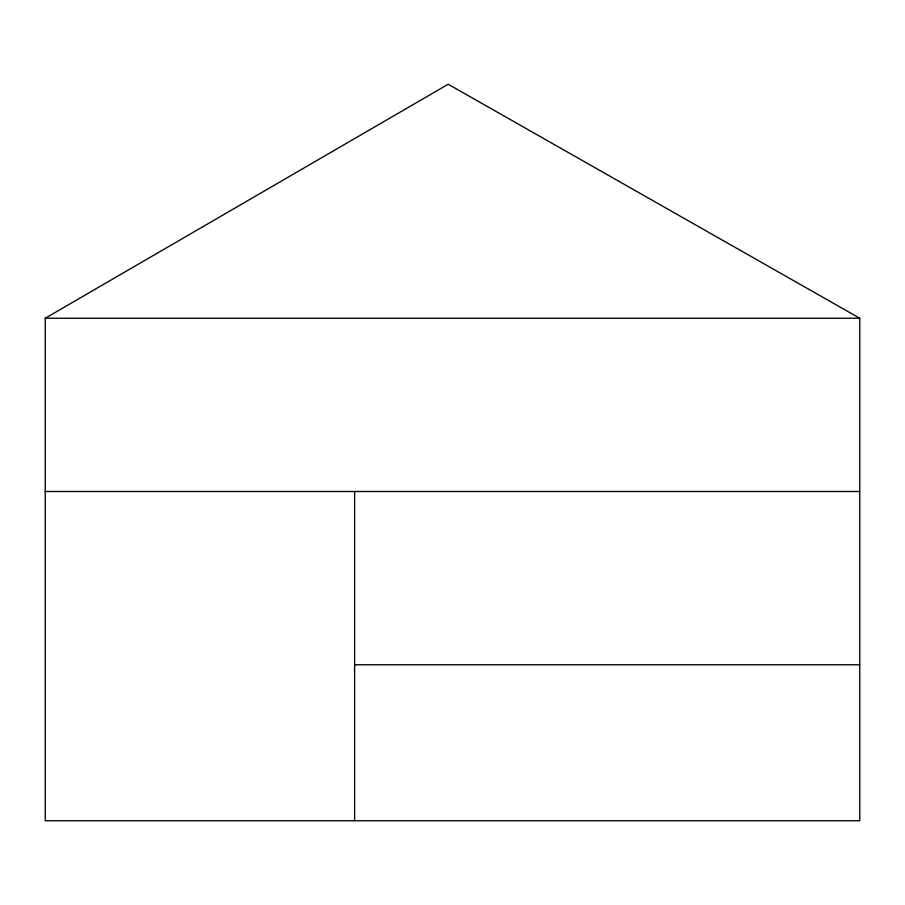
<?xml version="1.0" encoding="UTF-8"?>
<svg xmlns="http://www.w3.org/2000/svg" width="905" height="905" viewBox="0 0 905 905"><rect width="100%" height="100%" fill="white"/><g stroke="black" fill="none" stroke-linecap="round" stroke-linejoin="round"><path stroke-width="1.36" d="M45.25 318.243L448.179 84.244L859.75 318.243L859.75 820.756L45.25 820.756L45.25 318.243L859.75 318.243M45.25 491.494L859.75 491.494M354.624 664.756L859.75 664.756M354.624 491.494L354.624 820.756"/></g></svg>
